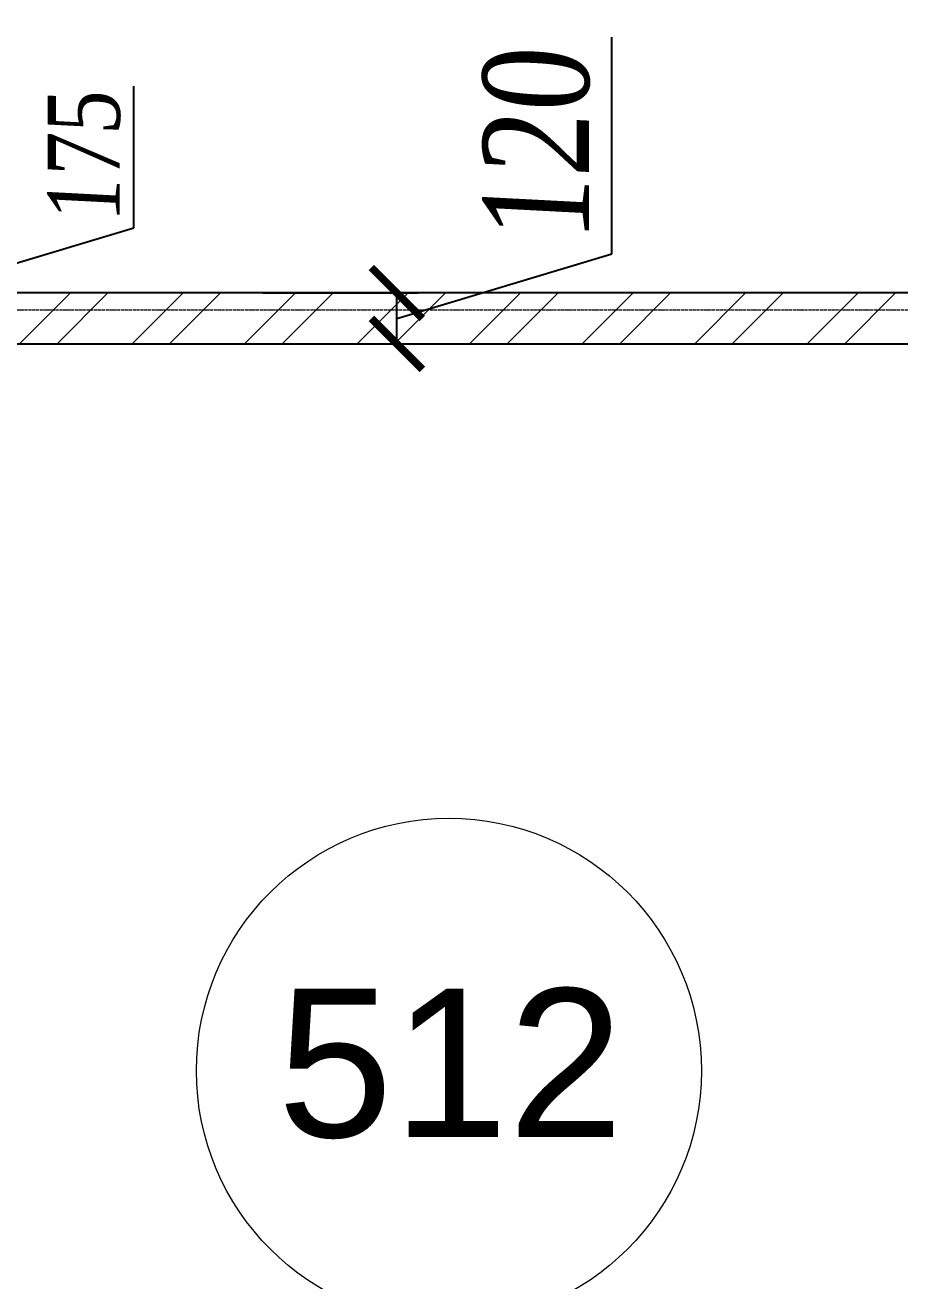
# Model space of a CAD drawing. Header units: inches. Extents: x -407541 to 6688123, y -998590 to 1205599.
# Drawn here: x 23126 to 25188, y 228649 to 231609 of the extents above; entities that cross this region are included whole.
import ezdxf

# ---------------------------------------------------------------- set-up
doc = ezdxf.new("R2010")
doc.units = ezdxf.units.IN
doc.header["$MEASUREMENT"] = 0
doc.linetypes.add('ACAD_ISO04W100', pattern=[30, 24, -3, 0, -3])
for name, color, linetype, lineweight in [('Оси', 254, 'ACAD_ISO04W100', 5), ('ПЕРЕГОРОДКА', 7, 'Continuous', 25), ('размер внутр', 142, 'Continuous', 5), ('размеры шахт', 20, 'Continuous', 15), ('Штриховка', 7, 'Continuous', 9), ('Экспликацийа', 7, 'Continuous', 18)]:
    doc.layers.add(name, color=color, linetype=linetype, lineweight=lineweight)
doc.styles.get("Standard").update_dxf_attribs({"font": 'arial.ttf'})
doc.styles.add('STYLE2', font='times.ttf', dxfattribs={"width": 0.8, "oblique": 3})
doc.dimstyles.new('vnytren', dxfattribs={"dimtxt": 250, "dimasz": 120, "dimexe": 50, "dimexo": 0, "dimgap": 50, "dimtad": 1, "dimdec": 0, "dimzin": 0, "dimdsep": 46, "dimtxsty": 'STYLE2', "dimblk": 'ARCHTICK', "dimcen": 0, "dimadec": 0, "dimazin": 0, "dimtfac": 1, "dimtdec": 0, "dimtmove": 1, "dimatfit": 2, "dimldrblk": 'DOT', "dimfxl": 1, "dimtolj": 1, "dimtzin": 0, "dimarcsym": 0})
doc.dimstyles.new('waxti', dxfattribs={"dimtxt": 170, "dimasz": 100, "dimexe": 50, "dimexo": 0, "dimgap": 30, "dimtad": 1, "dimdec": 0, "dimzin": 0, "dimdsep": 46, "dimtxsty": 'STYLE2', "dimblk": 'ARCHTICK', "dimcen": 0, "dimadec": 0, "dimazin": 0, "dimtfac": 1, "dimtdec": 0, "dimtmove": 1, "dimatfit": 2, "dimldrblk": 'DOT', "dimfxl": 1, "dimtolj": 1, "dimtzin": 0, "dimarcsym": 0})

# ---------------------------------------------------------------- blocks, each defined once
blk = doc.blocks.new('_ARCHTICK')
at = {"color": 0, "linetype": 'ByBlock', "const_width": 0.15}
blk.add_lwpolyline([(-0.5, -0.5), (0.5, 0.5)], dxfattribs=at)
blk = doc.blocks.new('*D3342')
at = {"layer": 'размеры шахт', "color": 0, "lineweight": -2, "ltscale": 0.1, "transparency": 16777216}
for p, q in [((23382.2, 231131), (23382.2, 231464.4)), ((23027, 231024.5), (23382.2, 231131)), ((22787.1, 231111.8), (23077, 231111.8)), ((23027, 231111.8), (23027, 230937.2)), ((22827, 230937.2), (23077, 230937.2))]:
    blk.add_line(p, q, dxfattribs=at)
at = {"layer": 'размеры шахт', "color": 0, "lineweight": -2, "ltscale": 0.1, "transparency": 16777216, "xscale": 100, "yscale": 100, "zscale": 100}
for p, rotation in [((23027, 231111.8), 90), ((23027, 230937.2), 270)]:
    blk.add_blockref('_ARCHTICK', p, dxfattribs=dict(at, rotation=rotation))
at = {"layer": 'размеры шахт', "color": 0, "ltscale": 0.1, "transparency": 16777216, "insert": (23265.4, 231297.7), "char_height": 170, "attachment_point": 5, "rotation": 90, "style": 'STYLE2'}
blk.add_mtext('\\A1;175', dxfattribs=at)
blk = doc.blocks.new('_Dot')
at = {"color": 0, "linetype": 'ByBlock', "lineweight": -2}
blk.add_line((-0.5, 0), (-1, 0), dxfattribs=at)
at = {"color": 0, "linetype": 'ByBlock', "const_width": 0.5}
blk.add_lwpolyline([(-0.25, 0, 1), (0.25, 0, 1)], format="xyb", close=True, dxfattribs=at)
blk = doc.blocks.new('*D3345')
at = {"layer": 'размер внутр', "color": 0, "lineweight": -2, "transparency": 16777216}
for p, q in [((24508.7, 231069.2), (24508.7, 231580.1)), ((24002.2, 230917.2), (24508.7, 231069.2)), ((23686.4, 230977.2), (24052.2, 230977.2)), ((24002.2, 230857.2), (24002.2, 230977.2)), ((23690.7, 230857.2), (24052.2, 230857.2))]:
    blk.add_line(p, q, dxfattribs=at)
at = {"layer": 'размер внутр', "color": 0, "lineweight": -2, "transparency": 16777216, "xscale": 120, "yscale": 120, "zscale": 120}
for p, rotation in [((24002.2, 230977.2), 90), ((24002.2, 230857.2), 270)]:
    blk.add_blockref('_ARCHTICK', p, dxfattribs=dict(at, rotation=rotation))
at = {"layer": 'размер внутр', "color": 0, "transparency": 16777216, "insert": (24331.5, 231324.6), "char_height": 250, "attachment_point": 5, "rotation": 90, "style": 'STYLE2'}
blk.add_mtext('\\A1;120', dxfattribs=at)

msp = doc.modelspace()

# ---------------------------------------------------------------- hatches: boundary and pattern name
at = {"layer": 'Штриховка'}
h = msp.add_hatch(dxfattribs=at)
h.set_pattern_fill('ANSI32', color=256, scale=500, style=0)
h.set_pattern_definition([(45, (-0.01, 120), (-132.58252, 132.58252), []), (45, (88.38, 120), (-132.58252, 132.58252), [])])
h.paths.add_polyline_path([(20603.3, 230977.2), (20603.3, 230857.2), (20757.8, 230857.2), (20757.8, 230977.2)])
h.paths.add_polyline_path([(21659.4, 230977.2), (21659.4, 230857.2), (22730.1, 230857.2), (22726.5, 230977.2)])
h.paths.add_polyline_path([(26803.3, 230857.2), (26803.3, 230977.2), (22726.5, 230977.2), (22730.1, 230857.2)])
h.paths.add_polyline_path([(20323.3, 222657.2), (20203.3, 222657.2), (20203.3, 222390.1), (20203.3, 219457.2), (20323.3, 219457.2)])
h.paths.add_polyline_path([(17603.3, 222657.2), (17483.3, 222657.2), (17483.3, 221187.7, -0.046758), (17603.3, 221201.4)])
h.paths.add_polyline_path([(17603.3, 221201.4, 0.046758), (17483.3, 221187.7), (17483.3, 219921, 0.046758), (17603.3, 219907.3)])
h.paths.add_polyline_path([(17483.3, 219921), (17483.3, 219457.2), (17603.3, 219457.2), (17603.3, 219907.3, -0.046758)])

# ---------------------------------------------------------------- linework, layer by layer
at = {"layer": 'Оси', "ltscale": 0.3}
msp.add_line((1503.2, 230937.2), (36186.8, 230937.2), dxfattribs=at)
at = {"layer": 'ПЕРЕГОРОДКА'}
msp.add_lwpolyline([(20603.1, 230857.2), (26803.6, 230857.2), (26803.6, 230977.2), (20603.1, 230977.2), (20603.1, 230857.2)], dxfattribs=at)
at = {"layer": 'Экспликацийа'}
msp.add_circle((24124.7, 229144.3), 595, dxfattribs=at)

# ---------------------------------------------------------------- texts
at = {"layer": 'Экспликацийа', "insert": (24536.3, 228982.8), "char_height": 350, "width": 4589.447, "attachment_point": 9}
msp.add_mtext('{\\fArial|b0|i0|c204|p34;512}', dxfattribs=at)

# ---------------------------------------------------------------- dimensions: what is measured, and where the dimension line sits
at = {"layer": 'размер внутр'}
dim = msp.add_linear_dim(base=(24002.2, 230977.2), p1=(23690.7, 230857.2), p2=(23686.4, 230977.2), angle=90, dimstyle='vnytren', dxfattribs=at)
dim.commit()
dim.dimension.update_dxf_attribs({"geometry": '*D3345', "text_midpoint": (24331.5, 231119.2)})
at = {"layer": 'размеры шахт', "ltscale": 0.1}
dim = msp.add_linear_dim(base=(23027, 230937.2), p1=(22787.1, 231111.8), p2=(22827, 230937.2), angle=90, dimstyle='waxti', dxfattribs=at)
dim.commit()
dim.dimension.update_dxf_attribs({"geometry": '*D3342', "text_midpoint": (23265.4, 231161)})

doc.saveas('drawing.dxf')
